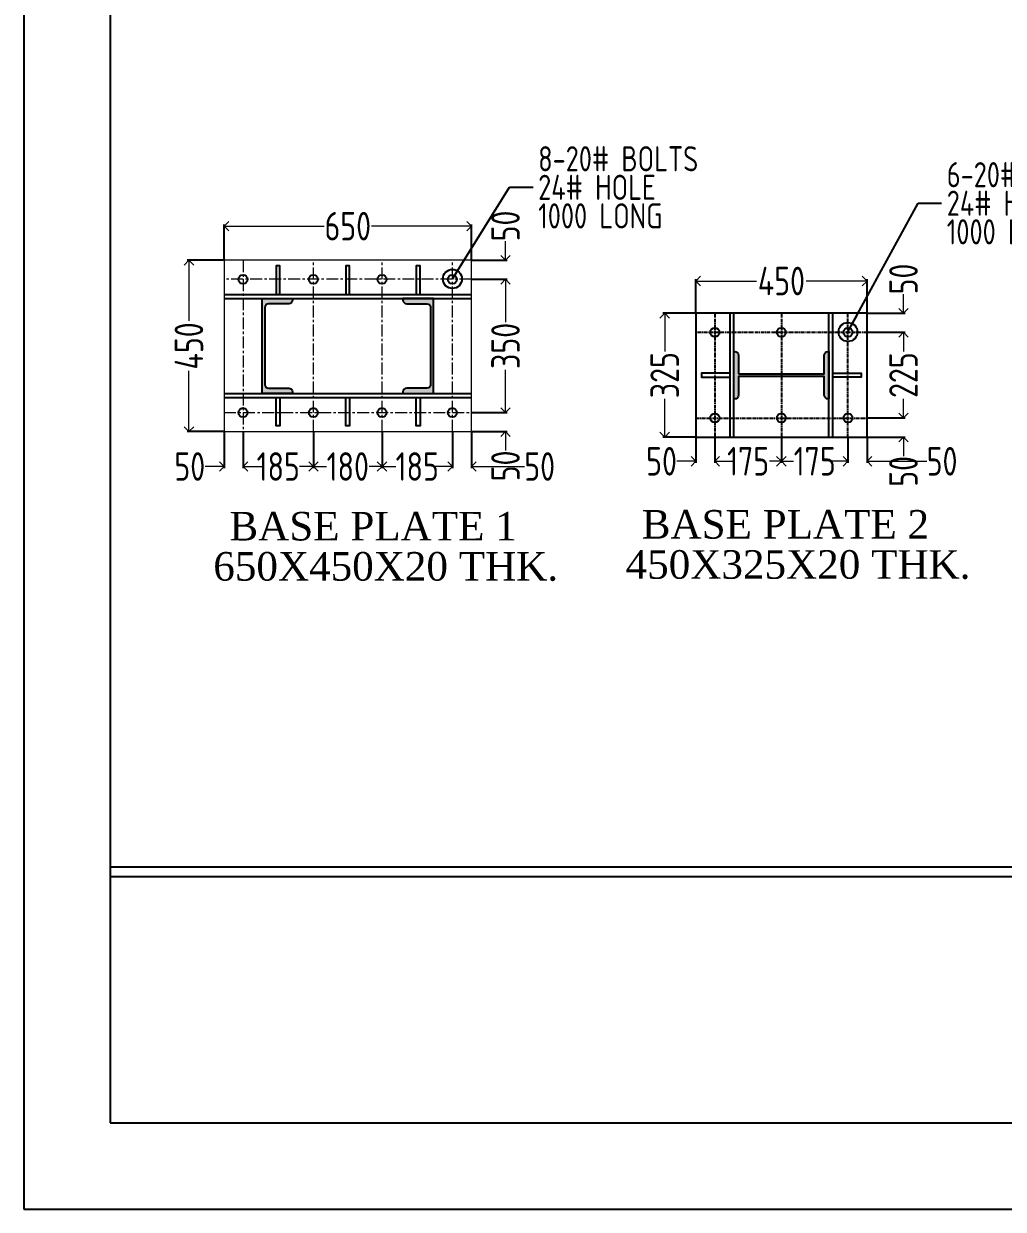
# Model space of a CAD drawing. Header units: millimetres. Extents: x 3470347 to 5996549, y -3470518 to 17149644.
# Drawn here: x 4630913 to 4641210, y 6601077 to 6613533 of the extents above; entities that cross this region are included whole.
import ezdxf

# ---------------------------------------------------------------- set-up
doc = ezdxf.new("R2010")
doc.units = ezdxf.units.MM
doc.header["$MEASUREMENT"] = 0
doc.header["$PDMODE"] = 35
doc.header["$PDSIZE"] = -5
doc.linetypes.add('CENTERX2', pattern=[4, 2.5, -0.5, 0.5, -0.5])
doc.layers.get('0').update_dxf_attribs({"linetype": 'CONTINUOUS', "lineweight": 25})
doc.layers.get('DEFPOINTS').update_dxf_attribs({"linetype": 'CONTINUOUS', "lineweight": 25})
for name, color, linetype, lineweight in [('GB', 2, 'CONTINUOUS', 20), ('rDIMension', 1, 'CONTINUOUS', 18), ('rRCC 1', 3, 'CONTINUOUS', 25), ('SHEET', 7, 'CONTINUOUS', 15)]:
    doc.layers.add(name, color=color, linetype=linetype, lineweight=lineweight)
doc.styles.add('DIM', font='geniso.shx', dxfattribs={"width": 0.85})
doc.styles.add('JAINIL', font='times.ttf')
doc.dimstyles.new('ST-100', dxfattribs={"dimscale": 100, "dimtxt": 7, "dimasz": 5, "dimexe": 0.18, "dimexo": 0.0625, "dimgap": 0.2, "dimtad": 0, "dimdec": 0, "dimzin": 0, "dimdsep": 46, "dimtxsty": 'DIM', "dimblk": 'OPEN90', "dimcen": 0.09, "dimclrd": 256, "dimclrt": 7, "dimadec": 0, "dimazin": 0, "dimtfac": 1, "dimtdec": 0, "dimtofl": 0, "dimtmove": 0, "dimatfit": 3, "dimldrblk": 'OPEN90', "dimfxl": 1, "dimtolj": 1, "dimtzin": 0, "dimlwd": -1, "dimarcsym": 0})
doc.dimstyles.new('ST-25', dxfattribs={"dimscale": 100, "dimtxt": 2.5, "dimasz": 2, "dimexe": 0.18, "dimexo": 0.0625, "dimgap": 0.2, "dimtad": 0, "dimdec": 0, "dimlfac": 0.25, "dimzin": 0, "dimdsep": 46, "dimtxsty": 'DIM', "dimblk": 'OPEN90', "dimcen": 0.09, "dimclrd": 256, "dimclrt": 7, "dimadec": 0, "dimazin": 0, "dimtfac": 1, "dimtdec": 0, "dimtofl": 0, "dimtmove": 0, "dimatfit": 3, "dimldrblk": 'OPEN90', "dimfxl": 1, "dimtolj": 1, "dimtzin": 0, "dimlwd": -1, "dimarcsym": 0})

# ---------------------------------------------------------------- blocks, each defined once
blk = doc.blocks.new('_Open90')
at = {"color": 0, "linetype": 'ByBlock', "lineweight": -2}
for p, q in [((0, 0), (-1, 0)), ((-0.5, 0.5), (0, 0)), ((0, 0), (-0.5, -0.5))]:
    blk.add_line(p, q, dxfattribs=at)
blk = doc.blocks.new('*D1065')
at = {"layer": 'DEFPOINTS', "color": 0}
for p in [(4635620, 6611406), (4633020, 6611048), (4635620, 6611048)]:
    blk.add_point(p, dxfattribs=at)
at = {"layer": 'rDIMension', "color": 0, "lineweight": -2}
for p, q in [((4633020, 6611054), (4633020, 6611424)), ((4635620, 6611054), (4635620, 6611424))]:
    blk.add_line(p, q, dxfattribs=at)
at = {"layer": 'rDIMension'}
for p, q in [((4633120, 6611406), (4634070, 6611406)), ((4635520, 6611406), (4634569, 6611406))]:
    blk.add_line(p, q, dxfattribs=at)
at = {"layer": 'rDIMension', "xscale": 100, "yscale": 100, "zscale": 100, "rotation": 180}
blk.add_blockref('_Open90', (4633020, 6611406), dxfattribs=at)
at = {"layer": 'rDIMension', "xscale": 100, "yscale": 100, "zscale": 100}
blk.add_blockref('_Open90', (4635620, 6611406), dxfattribs=at)
at = {"layer": 'rDIMension', "color": 7, "insert": (4634320, 6611406), "char_height": 300, "attachment_point": 5, "style": 'DIM'}
blk.add_mtext('\\A1;650', dxfattribs=at)
blk = doc.blocks.new('*D1066')
at = {"layer": 'DEFPOINTS', "color": 0}
for p in [(4633020, 6611048), (4632650, 6609248), (4633020, 6609248)]:
    blk.add_point(p, dxfattribs=at)
at = {"layer": 'rDIMension', "color": 0, "lineweight": -2}
for p, q in [((4633013, 6611048), (4632632, 6611048)), ((4633013, 6609248), (4632632, 6609248))]:
    blk.add_line(p, q, dxfattribs=at)
at = {"layer": 'rDIMension'}
for p, q in [((4632650, 6610948), (4632650, 6610410)), ((4632650, 6609348), (4632650, 6609885))]:
    blk.add_line(p, q, dxfattribs=at)
at = {"layer": 'rDIMension', "xscale": 100, "yscale": 100, "zscale": 100}
for p, rotation in [((4632650, 6611048), 90), ((4632650, 6609248), 270)]:
    blk.add_blockref('_Open90', p, dxfattribs=dict(at, rotation=rotation))
at = {"layer": 'rDIMension', "color": 7, "insert": (4632650, 6610148), "char_height": 300, "attachment_point": 5, "rotation": 90, "style": 'DIM'}
blk.add_mtext('\\A1;450', dxfattribs=at)
blk = doc.blocks.new('*D1067')
at = {"layer": 'DEFPOINTS', "color": 0}
for p in [(4633020, 6609248), (4633220, 6609248), (4633020, 6608881)]:
    blk.add_point(p, dxfattribs=at)
at = {"layer": 'rDIMension', "color": 0, "lineweight": -2}
for p, q in [((4633020, 6609242), (4633020, 6608863)), ((4633220, 6609242), (4633220, 6608863))]:
    blk.add_line(p, q, dxfattribs=at)
at = {"layer": 'rDIMension'}
for p, q in [((4632920, 6608881), (4632820, 6608881)), ((4633320, 6608881), (4633420, 6608881))]:
    blk.add_line(p, q, dxfattribs=at)
at = {"layer": 'rDIMension', "xscale": 100, "yscale": 100, "zscale": 100}
blk.add_blockref('_Open90', (4633020, 6608881), dxfattribs=at)
at = {"layer": 'rDIMension', "xscale": 100, "yscale": 100, "zscale": 100, "rotation": 180}
blk.add_blockref('_Open90', (4633220, 6608881), dxfattribs=at)
at = {"layer": 'rDIMension', "color": 7, "insert": (4632659, 6608881), "char_height": 300, "attachment_point": 5, "style": 'DIM'}
blk.add_mtext('\\A1;50', dxfattribs=at)
blk = doc.blocks.new('*D1068')
at = {"layer": 'DEFPOINTS', "color": 0}
for p in [(4633220, 6609248), (4633959, 6609248), (4633959, 6608881)]:
    blk.add_point(p, dxfattribs=at)
at = {"layer": 'rDIMension', "color": 0, "lineweight": -2}
for p, q in [((4633220, 6609242), (4633220, 6608863)), ((4633959, 6609242), (4633959, 6608863))]:
    blk.add_line(p, q, dxfattribs=at)
at = {"layer": 'rDIMension'}
for p, q in [((4633320, 6608881), (4633365, 6608881)), ((4633859, 6608881), (4633813, 6608881))]:
    blk.add_line(p, q, dxfattribs=at)
at = {"layer": 'rDIMension', "xscale": 100, "yscale": 100, "zscale": 100, "rotation": 180}
blk.add_blockref('_Open90', (4633220, 6608881), dxfattribs=at)
at = {"layer": 'rDIMension', "xscale": 100, "yscale": 100, "zscale": 100}
blk.add_blockref('_Open90', (4633959, 6608881), dxfattribs=at)
at = {"layer": 'rDIMension', "color": 7, "insert": (4633589, 6608881), "char_height": 300, "attachment_point": 5, "style": 'DIM'}
blk.add_mtext('\\A1;185', dxfattribs=at)
blk = doc.blocks.new('*D1069')
at = {"layer": 'DEFPOINTS', "color": 0}
for p in [(4633959, 6609248), (4634680, 6609248), (4634680, 6608881)]:
    blk.add_point(p, dxfattribs=at)
at = {"layer": 'rDIMension', "color": 0, "lineweight": -2}
for p, q in [((4633959, 6609242), (4633959, 6608863)), ((4634680, 6609242), (4634680, 6608863))]:
    blk.add_line(p, q, dxfattribs=at)
at = {"layer": 'rDIMension'}
for p, q in [((4634059, 6608881), (4634095, 6608881)), ((4634580, 6608881), (4634544, 6608881))]:
    blk.add_line(p, q, dxfattribs=at)
at = {"layer": 'rDIMension', "xscale": 100, "yscale": 100, "zscale": 100, "rotation": 180}
blk.add_blockref('_Open90', (4633959, 6608881), dxfattribs=at)
at = {"layer": 'rDIMension', "xscale": 100, "yscale": 100, "zscale": 100}
blk.add_blockref('_Open90', (4634680, 6608881), dxfattribs=at)
at = {"layer": 'rDIMension', "color": 7, "insert": (4634320, 6608881), "char_height": 300, "attachment_point": 5, "style": 'DIM'}
blk.add_mtext('\\A1;180', dxfattribs=at)
blk = doc.blocks.new('*D1070')
at = {"layer": 'DEFPOINTS', "color": 0}
for p in [(4634680, 6609248), (4635420, 6609248), (4635420, 6608881)]:
    blk.add_point(p, dxfattribs=at)
at = {"layer": 'rDIMension', "color": 0, "lineweight": -2}
for p, q in [((4634680, 6609242), (4634680, 6608863)), ((4635420, 6609242), (4635420, 6608863))]:
    blk.add_line(p, q, dxfattribs=at)
at = {"layer": 'rDIMension'}
for p, q in [((4634780, 6608881), (4634826, 6608881)), ((4635320, 6608881), (4635274, 6608881))]:
    blk.add_line(p, q, dxfattribs=at)
at = {"layer": 'rDIMension', "xscale": 100, "yscale": 100, "zscale": 100, "rotation": 180}
blk.add_blockref('_Open90', (4634680, 6608881), dxfattribs=at)
at = {"layer": 'rDIMension', "xscale": 100, "yscale": 100, "zscale": 100}
blk.add_blockref('_Open90', (4635420, 6608881), dxfattribs=at)
at = {"layer": 'rDIMension', "color": 7, "insert": (4635050, 6608881), "char_height": 300, "attachment_point": 5, "style": 'DIM'}
blk.add_mtext('\\A1;185', dxfattribs=at)
blk = doc.blocks.new('*D1071')
at = {"layer": 'DEFPOINTS', "color": 0}
for p in [(4635420, 6609248), (4635620, 6609248), (4635620, 6608881)]:
    blk.add_point(p, dxfattribs=at)
at = {"layer": 'rDIMension', "color": 0, "lineweight": -2}
for p, q in [((4635420, 6609242), (4635420, 6608863)), ((4635620, 6609242), (4635620, 6608863))]:
    blk.add_line(p, q, dxfattribs=at)
at = {"layer": 'rDIMension'}
for p, q in [((4635320, 6608881), (4635220, 6608881)), ((4635720, 6608881), (4636176, 6608881))]:
    blk.add_line(p, q, dxfattribs=at)
at = {"layer": 'rDIMension', "xscale": 100, "yscale": 100, "zscale": 100}
blk.add_blockref('_Open90', (4635420, 6608881), dxfattribs=at)
at = {"layer": 'rDIMension', "xscale": 100, "yscale": 100, "zscale": 100, "rotation": 180}
blk.add_blockref('_Open90', (4635620, 6608881), dxfattribs=at)
at = {"layer": 'rDIMension', "color": 7, "insert": (4636337, 6608881), "char_height": 300, "attachment_point": 5, "style": 'DIM'}
blk.add_mtext('\\A1;50', dxfattribs=at)
blk = doc.blocks.new('*D1072')
at = {"layer": 'DEFPOINTS', "color": 0}
for p in [(4635620, 6611048), (4635978, 6611048), (4635620, 6610848)]:
    blk.add_point(p, dxfattribs=at)
at = {"layer": 'rDIMension'}
for p, q in [((4635978, 6611148), (4635978, 6611248)), ((4635978, 6610748), (4635978, 6610648))]:
    blk.add_line(p, q, dxfattribs=at)
at = {"layer": 'rDIMension', "color": 0, "lineweight": -2}
for p, q in [((4635626, 6611048), (4635996, 6611048)), ((4635626, 6610848), (4635996, 6610848))]:
    blk.add_line(p, q, dxfattribs=at)
at = {"layer": 'rDIMension', "xscale": 100, "yscale": 100, "zscale": 100}
for p, rotation in [((4635978, 6611048), 270), ((4635978, 6610848), 90)]:
    blk.add_blockref('_Open90', p, dxfattribs=dict(at, rotation=rotation))
at = {"layer": 'rDIMension', "color": 7, "insert": (4635978, 6611408), "char_height": 300, "attachment_point": 5, "rotation": 90, "style": 'DIM'}
blk.add_mtext('\\A1;50', dxfattribs=at)
blk = doc.blocks.new('*D1073')
at = {"layer": 'DEFPOINTS', "color": 0}
for p in [(4635620, 6610848), (4635620, 6609448), (4635978, 6609448)]:
    blk.add_point(p, dxfattribs=at)
at = {"layer": 'rDIMension', "color": 0, "lineweight": -2}
for p, q in [((4635626, 6610848), (4635996, 6610848)), ((4635626, 6609448), (4635996, 6609448))]:
    blk.add_line(p, q, dxfattribs=at)
at = {"layer": 'rDIMension'}
for p, q in [((4635978, 6610748), (4635978, 6610397)), ((4635978, 6609548), (4635978, 6609898))]:
    blk.add_line(p, q, dxfattribs=at)
at = {"layer": 'rDIMension', "xscale": 100, "yscale": 100, "zscale": 100}
for p, rotation in [((4635978, 6610848), 90), ((4635978, 6609448), 270)]:
    blk.add_blockref('_Open90', p, dxfattribs=dict(at, rotation=rotation))
at = {"layer": 'rDIMension', "color": 7, "insert": (4635978, 6610148), "char_height": 300, "attachment_point": 5, "rotation": 90, "style": 'DIM'}
blk.add_mtext('\\A1;350', dxfattribs=at)
blk = doc.blocks.new('*D1074')
at = {"layer": 'DEFPOINTS', "color": 0}
for p in [(4635620, 6609448), (4635620, 6609248), (4635978, 6609248)]:
    blk.add_point(p, dxfattribs=at)
at = {"layer": 'rDIMension'}
for p, q in [((4635978, 6609548), (4635978, 6609648)), ((4635978, 6609148), (4635978, 6609048))]:
    blk.add_line(p, q, dxfattribs=at)
at = {"layer": 'rDIMension', "color": 0, "lineweight": -2}
for p, q in [((4635626, 6609448), (4635996, 6609448)), ((4635626, 6609248), (4635996, 6609248))]:
    blk.add_line(p, q, dxfattribs=at)
at = {"layer": 'rDIMension', "xscale": 100, "yscale": 100, "zscale": 100}
for p, rotation in [((4635978, 6609448), 270), ((4635978, 6609248), 90)]:
    blk.add_blockref('_Open90', p, dxfattribs=dict(at, rotation=rotation))
at = {"layer": 'rDIMension', "color": 7, "insert": (4635978, 6608887), "char_height": 300, "attachment_point": 5, "rotation": 90, "style": 'DIM'}
blk.add_mtext('\\A1;50', dxfattribs=at)
blk = doc.blocks.new('*D1075')
at = {"layer": 'DEFPOINTS', "color": 0}
for p in [(4639778, 6610830), (4637978, 6610491), (4639778, 6610491)]:
    blk.add_point(p, dxfattribs=at)
at = {"layer": 'rDIMension', "color": 0, "lineweight": -2}
for p, q in [((4637978, 6610497), (4637978, 6610848)), ((4639778, 6610497), (4639778, 6610848))]:
    blk.add_line(p, q, dxfattribs=at)
at = {"layer": 'rDIMension'}
for p, q in [((4638078, 6610830), (4638616, 6610830)), ((4639678, 6610830), (4639140, 6610830))]:
    blk.add_line(p, q, dxfattribs=at)
at = {"layer": 'rDIMension', "xscale": 100, "yscale": 100, "zscale": 100, "rotation": 180}
blk.add_blockref('_Open90', (4637978, 6610830), dxfattribs=at)
at = {"layer": 'rDIMension', "xscale": 100, "yscale": 100, "zscale": 100}
blk.add_blockref('_Open90', (4639778, 6610830), dxfattribs=at)
at = {"layer": 'rDIMension', "color": 7, "insert": (4638878, 6610830), "char_height": 300, "attachment_point": 5, "style": 'DIM'}
blk.add_mtext('\\A1;450', dxfattribs=at)
blk = doc.blocks.new('*D1076')
at = {"layer": 'DEFPOINTS', "color": 0}
for p in [(4637978, 6610491), (4637651, 6609191), (4637978, 6609191)]:
    blk.add_point(p, dxfattribs=at)
at = {"layer": 'rDIMension', "color": 0, "lineweight": -2}
for p, q in [((4637972, 6610491), (4637633, 6610491)), ((4637972, 6609191), (4637633, 6609191))]:
    blk.add_line(p, q, dxfattribs=at)
at = {"layer": 'rDIMension'}
for p, q in [((4637651, 6610391), (4637651, 6610090)), ((4637651, 6609291), (4637651, 6609591))]:
    blk.add_line(p, q, dxfattribs=at)
at = {"layer": 'rDIMension', "xscale": 100, "yscale": 100, "zscale": 100}
for p, rotation in [((4637651, 6610491), 90), ((4637651, 6609191), 270)]:
    blk.add_blockref('_Open90', p, dxfattribs=dict(at, rotation=rotation))
at = {"layer": 'rDIMension', "color": 7, "insert": (4637651, 6609841), "char_height": 300, "attachment_point": 5, "rotation": 90, "style": 'DIM'}
blk.add_mtext('\\A1;325', dxfattribs=at)
blk = doc.blocks.new('*D1077')
at = {"layer": 'DEFPOINTS', "color": 0}
for p in [(4639778, 6610491), (4640161, 6610491), (4639778, 6610291)]:
    blk.add_point(p, dxfattribs=at)
at = {"layer": 'rDIMension'}
for p, q in [((4640161, 6610591), (4640161, 6610691)), ((4640161, 6610191), (4640161, 6610091))]:
    blk.add_line(p, q, dxfattribs=at)
at = {"layer": 'rDIMension', "color": 0, "lineweight": -2}
for p, q in [((4639784, 6610491), (4640179, 6610491)), ((4639784, 6610291), (4640179, 6610291))]:
    blk.add_line(p, q, dxfattribs=at)
at = {"layer": 'rDIMension', "xscale": 100, "yscale": 100, "zscale": 100}
for p, rotation in [((4640161, 6610491), 270), ((4640161, 6610291), 90)]:
    blk.add_blockref('_Open90', p, dxfattribs=dict(at, rotation=rotation))
at = {"layer": 'rDIMension', "color": 7, "insert": (4640161, 6610851), "char_height": 300, "attachment_point": 5, "rotation": 90, "style": 'DIM'}
blk.add_mtext('\\A1;50', dxfattribs=at)
blk = doc.blocks.new('*D1078')
at = {"layer": 'DEFPOINTS', "color": 0}
for p in [(4639778, 6610291), (4639778, 6609391), (4640161, 6609391)]:
    blk.add_point(p, dxfattribs=at)
at = {"layer": 'rDIMension', "color": 0, "lineweight": -2}
for p, q in [((4639784, 6610291), (4640179, 6610291)), ((4639784, 6609391), (4640179, 6609391))]:
    blk.add_line(p, q, dxfattribs=at)
at = {"layer": 'rDIMension'}
for p, q in [((4640161, 6610191), (4640161, 6610090)), ((4640161, 6609491), (4640161, 6609591))]:
    blk.add_line(p, q, dxfattribs=at)
at = {"layer": 'rDIMension', "xscale": 100, "yscale": 100, "zscale": 100}
for p, rotation in [((4640161, 6610291), 90), ((4640161, 6609391), 270)]:
    blk.add_blockref('_Open90', p, dxfattribs=dict(at, rotation=rotation))
at = {"layer": 'rDIMension', "color": 7, "insert": (4640161, 6609841), "char_height": 300, "attachment_point": 5, "rotation": 90, "style": 'DIM'}
blk.add_mtext('\\A1;225', dxfattribs=at)
blk = doc.blocks.new('*D1079')
at = {"layer": 'DEFPOINTS', "color": 0}
for p in [(4639778, 6609391), (4639778, 6609191), (4640161, 6609191)]:
    blk.add_point(p, dxfattribs=at)
at = {"layer": 'rDIMension'}
for p, q in [((4640161, 6609491), (4640161, 6609591)), ((4640161, 6609091), (4640161, 6608991))]:
    blk.add_line(p, q, dxfattribs=at)
at = {"layer": 'rDIMension', "color": 0, "lineweight": -2}
for p, q in [((4639784, 6609391), (4640179, 6609391)), ((4639784, 6609191), (4640179, 6609191))]:
    blk.add_line(p, q, dxfattribs=at)
at = {"layer": 'rDIMension', "xscale": 100, "yscale": 100, "zscale": 100}
for p, rotation in [((4640161, 6609391), 270), ((4640161, 6609191), 90)]:
    blk.add_blockref('_Open90', p, dxfattribs=dict(at, rotation=rotation))
at = {"layer": 'rDIMension', "color": 7, "insert": (4640161, 6608830), "char_height": 300, "attachment_point": 5, "rotation": 90, "style": 'DIM'}
blk.add_mtext('\\A1;50', dxfattribs=at)
blk = doc.blocks.new('*D1080')
at = {"layer": 'DEFPOINTS', "color": 0}
for p in [(4639578, 6609191), (4639778, 6609191), (4639778, 6608936)]:
    blk.add_point(p, dxfattribs=at)
at = {"layer": 'rDIMension', "color": 0, "lineweight": -2}
for p, q in [((4639578, 6609184), (4639578, 6608918)), ((4639778, 6609184), (4639778, 6608918))]:
    blk.add_line(p, q, dxfattribs=at)
at = {"layer": 'rDIMension'}
for p, q in [((4639478, 6608936), (4639378, 6608936)), ((4639878, 6608936), (4640407, 6608936))]:
    blk.add_line(p, q, dxfattribs=at)
at = {"layer": 'rDIMension', "xscale": 100, "yscale": 100, "zscale": 100}
blk.add_blockref('_Open90', (4639578, 6608936), dxfattribs=at)
at = {"layer": 'rDIMension', "xscale": 100, "yscale": 100, "zscale": 100, "rotation": 180}
blk.add_blockref('_Open90', (4639778, 6608936), dxfattribs=at)
at = {"layer": 'rDIMension', "color": 7, "insert": (4640567, 6608936), "char_height": 300, "attachment_point": 5, "style": 'DIM'}
blk.add_mtext('\\A1;50', dxfattribs=at)
blk = doc.blocks.new('*D1081')
at = {"layer": 'DEFPOINTS', "color": 0}
for p in [(4638878, 6609191), (4639578, 6609191), (4639578, 6608936)]:
    blk.add_point(p, dxfattribs=at)
at = {"layer": 'rDIMension', "color": 0, "lineweight": -2}
for p, q in [((4638878, 6609184), (4638878, 6608918)), ((4639578, 6609184), (4639578, 6608918))]:
    blk.add_line(p, q, dxfattribs=at)
at = {"layer": 'rDIMension'}
for p, q in [((4638978, 6608936), (4639004, 6608936)), ((4639478, 6608936), (4639452, 6608936))]:
    blk.add_line(p, q, dxfattribs=at)
at = {"layer": 'rDIMension', "xscale": 100, "yscale": 100, "zscale": 100, "rotation": 180}
blk.add_blockref('_Open90', (4638878, 6608936), dxfattribs=at)
at = {"layer": 'rDIMension', "xscale": 100, "yscale": 100, "zscale": 100}
blk.add_blockref('_Open90', (4639578, 6608936), dxfattribs=at)
at = {"layer": 'rDIMension', "color": 7, "insert": (4639228, 6608936), "char_height": 300, "attachment_point": 5, "style": 'DIM'}
blk.add_mtext('\\A1;175', dxfattribs=at)
blk = doc.blocks.new('*D1082')
at = {"layer": 'DEFPOINTS', "color": 0}
for p in [(4638178, 6609191), (4638878, 6609191), (4638178, 6608936)]:
    blk.add_point(p, dxfattribs=at)
at = {"layer": 'rDIMension', "color": 0, "lineweight": -2}
for p, q in [((4638178, 6609184), (4638178, 6608918)), ((4638878, 6609184), (4638878, 6608918))]:
    blk.add_line(p, q, dxfattribs=at)
at = {"layer": 'rDIMension'}
for p, q in [((4638278, 6608936), (4638304, 6608936)), ((4638778, 6608936), (4638752, 6608936))]:
    blk.add_line(p, q, dxfattribs=at)
at = {"layer": 'rDIMension', "xscale": 100, "yscale": 100, "zscale": 100, "rotation": 180}
blk.add_blockref('_Open90', (4638178, 6608936), dxfattribs=at)
at = {"layer": 'rDIMension', "xscale": 100, "yscale": 100, "zscale": 100}
blk.add_blockref('_Open90', (4638878, 6608936), dxfattribs=at)
at = {"layer": 'rDIMension', "color": 7, "insert": (4638528, 6608936), "char_height": 300, "attachment_point": 5, "style": 'DIM'}
blk.add_mtext('\\A1;175', dxfattribs=at)
blk = doc.blocks.new('*D1083')
at = {"layer": 'DEFPOINTS', "color": 0}
for p in [(4637978, 6609191), (4638178, 6609191), (4637978, 6608936)]:
    blk.add_point(p, dxfattribs=at)
at = {"layer": 'rDIMension', "color": 0, "lineweight": -2}
for p, q in [((4637978, 6609184), (4637978, 6608918)), ((4638178, 6609184), (4638178, 6608918))]:
    blk.add_line(p, q, dxfattribs=at)
at = {"layer": 'rDIMension'}
for p, q in [((4637878, 6608936), (4637778, 6608936)), ((4638278, 6608936), (4638378, 6608936))]:
    blk.add_line(p, q, dxfattribs=at)
at = {"layer": 'rDIMension', "xscale": 100, "yscale": 100, "zscale": 100}
blk.add_blockref('_Open90', (4637978, 6608936), dxfattribs=at)
at = {"layer": 'rDIMension', "xscale": 100, "yscale": 100, "zscale": 100, "rotation": 180}
blk.add_blockref('_Open90', (4638178, 6608936), dxfattribs=at)
at = {"layer": 'rDIMension', "color": 7, "insert": (4637618, 6608936), "char_height": 300, "attachment_point": 5, "style": 'DIM'}
blk.add_mtext('\\A1;50', dxfattribs=at)

msp = doc.modelspace()

# ---------------------------------------------------------------- hatches: boundary and pattern name
at = {"transparency": 33554559}
h = msp.add_hatch(color=1, dxfattribs=at)
h.dxf.hatch_style = 1
h.paths.add_polyline_path([(4633419.51, 6610647.85), (4633419.51, 6609647.85), (4633739.51, 6609647.85), (4633739.51, 6609664.25, 0.41421356), (4633699.51, 6609704.25), (4633487.91, 6609704.25, -0.41421356), (4633447.91, 6609744.25), (4633447.91, 6610551.45, -0.41421356), (4633487.91, 6610591.45), (4633699.51, 6610591.45, 0.41421356), (4633739.51, 6610631.45), (4633739.51, 6610647.85)])
h = msp.add_hatch(color=1, dxfattribs=at)
h.dxf.hatch_style = 1
h.paths.add_polyline_path([(4635219.51, 6610647.85), (4635219.51, 6609647.85), (4634899.51, 6609647.85), (4634899.51, 6609664.25, -0.41421356), (4634939.51, 6609704.25), (4635151.11, 6609704.25, 0.41421356), (4635191.11, 6609744.25), (4635191.11, 6610551.45, 0.41421356), (4635151.11, 6610591.45), (4634939.51, 6610591.45, -0.41421356), (4634899.51, 6610631.45), (4634899.51, 6610647.85)])
h = msp.add_hatch(color=1, dxfattribs=at)
h.dxf.hatch_style = 1
edge = h.paths.add_edge_path()
edge.add_line((4638377.94, 6609590.61), (4638377.94, 6610090.61))
edge.add_line((4638377.94, 6610090.61), (4638387.14, 6610090.61))
edge.add_ellipse((4638387.14, 6610050.61), major_axis=(-40, 0), ratio=1, start_angle=540, end_angle=630, ccw=False)
edge.add_line((4638427.14, 6610050.61), (4638427.14, 6609854.41))
edge.add_line((4638427.14, 6609854.41), (4639328.74, 6609854.41))
edge.add_line((4639328.74, 6609854.41), (4639328.74, 6610050.61))
edge.add_ellipse((4639368.74, 6610050.61), major_axis=(-40, 0), ratio=1, start_angle=270, end_angle=360, ccw=False)
edge.add_line((4639368.74, 6610090.61), (4639377.94, 6610090.61))
edge.add_line((4639377.94, 6610090.61), (4639377.94, 6609590.61))
edge.add_line((4639377.94, 6609590.61), (4639368.74, 6609590.61))
edge.add_ellipse((4639368.74, 6609630.61), major_axis=(-40, 0), ratio=1, start_angle=360, end_angle=450, ccw=False)
edge.add_line((4639328.74, 6609630.61), (4639328.74, 6609826.81))
edge.add_line((4639328.74, 6609826.81), (4638427.14, 6609826.81))
edge.add_line((4638427.14, 6609826.81), (4638427.14, 6609630.61))
edge.add_ellipse((4638387.14, 6609630.61), major_axis=(-40, 0), ratio=1, start_angle=450, end_angle=540, ccw=False)
edge.add_line((4638387.14, 6609590.61), (4638377.94, 6609590.61))

# ---------------------------------------------------------------- linework, layer by layer
at = {"color": 8, "linetype": 'CENTERX2', "ltscale": 15}
for p, q in [((4638177.94, 6610490.61, 0), (4638177.94, 6609190.61, 0)), ((4638877.94, 6610490.61, 0), (4638877.94, 6609190.61, 0)), ((4639577.94, 6609190.61, 0), (4639577.94, 6610490.61, 0)), ((4639777.94, 6610290.61, 0), (4637977.94, 6610290.61, 0)), ((4637977.94, 6609390.61, 0), (4639777.94, 6609390.61, 0))]:
    msp.add_line(p, q, dxfattribs=at)
at = {"lineweight": 25}
for p, q in [((4631822.52, 6604673.64, 0), (4672613.03, 6604673.64, 0)), ((4631822.52, 6604573.06, 0), (4672613.03, 6604573.06, 0))]:
    msp.add_line(p, q, dxfattribs=at)
at = {"color": 192, "lineweight": 25, "elevation": 0}
msp.add_lwpolyline([(4630913.37, 6601077.16), (4678644.03, 6601077.16), (4678644.03, 6634826.15), (4630913.37, 6634826.15)], close=True, dxfattribs=at)
at = {"color": 4, "elevation": 0}
for points in [[(4633606.17, 6610687.85), (4633606.17, 6610987.85), (4633566.17, 6610987.85), (4633566.17, 6610687.85)], [(4634339.51, 6610687.85), (4634339.51, 6610987.85), (4634299.51, 6610987.85), (4634299.51, 6610687.85)], [(4635079.51, 6610687.85), (4635079.51, 6610987.85), (4635039.51, 6610987.85), (4635039.51, 6610687.85)], [(4638337.94, 6609860.61), (4638037.94, 6609860.61), (4638037.94, 6609820.61), (4638337.94, 6609820.61)], [(4639417.94, 6609860.61), (4639717.94, 6609860.61), (4639717.94, 6609820.61), (4639417.94, 6609820.61)], [(4633606.17, 6609607.85), (4633606.17, 6609307.85), (4633566.17, 6609307.85), (4633566.17, 6609607.85)], [(4634339.51, 6609607.85), (4634339.51, 6609307.85), (4634299.51, 6609307.85), (4634299.51, 6609607.85)], [(4635079.51, 6609607.85), (4635079.51, 6609307.85), (4635039.51, 6609307.85), (4635039.51, 6609607.85)]]:
    msp.add_lwpolyline(points, close=True, dxfattribs=at)
for points in [[(4633019.51, 6610687.85), (4635619.51, 6610687.85)], [(4633019.51, 6610647.85), (4635619.51, 6610647.85)], [(4638337.94, 6609190.61), (4638337.94, 6610490.61)], [(4638377.94, 6609190.61), (4638377.94, 6610490.61)], [(4639377.94, 6609190.61), (4639377.94, 6610490.61)], [(4639417.94, 6609190.61), (4639417.94, 6610490.61)], [(4633019.51, 6609647.85), (4635619.51, 6609647.85)], [(4633019.51, 6609607.85), (4635619.51, 6609607.85)]]:
    msp.add_lwpolyline(points, dxfattribs=at)
at = {"color": 1, "elevation": 0}
for points in [[(4633739.51, 6610647.85), (4633739.51, 6610631.45, -0.41421356), (4633699.51, 6610591.45), (4633487.91, 6610591.45, 0.41421356), (4633447.91, 6610551.45), (4633447.91, 6609744.25, 0.41421356), (4633487.91, 6609704.25), (4633699.51, 6609704.25, -0.41421356), (4633739.51, 6609664.25), (4633739.51, 6609647.85), (4633419.51, 6609647.85), (4633419.51, 6610647.85)], [(4634899.51, 6610647.85), (4634899.51, 6610631.45, 0.41421356), (4634939.51, 6610591.45), (4635151.11, 6610591.45, -0.41421356), (4635191.11, 6610551.45), (4635191.11, 6609744.25, -0.41421356), (4635151.11, 6609704.25), (4634939.51, 6609704.25, 0.41421356), (4634899.51, 6609664.25), (4634899.51, 6609647.85), (4635219.51, 6609647.85), (4635219.51, 6610647.85)], [(4638427.14, 6609854.41), (4639328.74, 6609854.41), (4639328.74, 6610050.61, -0.41421356), (4639368.74, 6610090.61), (4639377.94, 6610090.61), (4639377.94, 6609590.61), (4639368.74, 6609590.61, -0.41421356), (4639328.74, 6609630.61), (4639328.74, 6609826.81), (4638427.14, 6609826.81), (4638427.14, 6609630.61, -0.41421356), (4638387.14, 6609590.61), (4638377.94, 6609590.61), (4638377.94, 6610090.61), (4638387.14, 6610090.61, -0.41421356), (4638427.14, 6610050.61)]]:
    msp.add_lwpolyline(points, format="xyb", close=True, dxfattribs=at)
at = {"color": 5, "elevation": 0}
msp.add_lwpolyline([(4639777.94, 6609190.61), (4639777.94, 6610490.61), (4637977.94, 6610490.61), (4637977.94, 6609190.61)], close=True, dxfattribs=at)
at = {"color": 2}
for centre in [(4633219.51, 6610847.85, 0), (4633958.84, 6610847.85, 0), (4634680.17, 6610847.85, 0), (4635419.51, 6610847.85, 0), (4638177.94, 6610290.61, 0), (4638877.94, 6610290.61, 0), (4639577.94, 6610290.61, 0), (4633219.51, 6609447.85, 0), (4633958.84, 6609447.85, 0), (4634680.17, 6609447.85, 0), (4635419.51, 6609447.85, 0), (4638177.94, 6609390.61, 0), (4638877.94, 6609390.61, 0), (4639577.94, 6609390.61, 0)]:
    msp.add_circle(centre, 48, dxfattribs=at)
at = {"layer": 'GB', "color": 8, "linetype": 'CENTERX2', "ltscale": 50}
for p, q in [((4633219.51, 6611047.85, 0), (4633219.51, 6609247.85, 0)), ((4633958.84, 6609247.85, 0), (4633958.84, 6611047.85, 0)), ((4634680.17, 6609247.85, 0), (4634680.17, 6611047.85, 0)), ((4635419.51, 6609247.85, 0), (4635419.51, 6611047.85, 0)), ((4635619.51, 6610847.85, 0), (4633019.51, 6610847.85, 0)), ((4633019.51, 6609447.85, 0), (4635619.51, 6609447.85, 0))]:
    msp.add_line(p, q, dxfattribs=at)
at = {"layer": 'GB', "color": 5, "elevation": 0}
msp.add_lwpolyline([(4633019.51, 6611047.85), (4633019.51, 6609247.85), (4635619.51, 6609247.85), (4635619.51, 6611047.85)], close=True, dxfattribs=at)
at = {"layer": 'SHEET', "color": 220, "lineweight": 25, "elevation": 0}
msp.add_lwpolyline([(4631822.52, 6601984.62), (4677734.87, 6601984.62), (4677734.87, 6633918.7), (4631822.52, 6633918.7)], close=True, dxfattribs=at)

# ---------------------------------------------------------------- texts
at = {"layer": 'rRCC 1', "color": 7, "char_height": 264, "attachment_point": 4, "line_spacing_factor": 0.681818, "style": 'DIM'}
for s, insert in [('\\A1;8-20# BOLTS\\P24# HOLE\\P1000 LONG', (4636321.17, 6611814.38, 0)), ('\\A1;6-20# BOLTS\\P24# HOLE\\P1000 LONG', (4640616.08, 6611647.05, 0))]:
    msp.add_mtext(s, dxfattribs=dict(at, insert=insert))

# ---------------------------------------------------------------- dimensions: what is measured, and where the dimension line sits
at = {"layer": 'rDIMension'}
for base, p1, p2, picture, middle in [((4635977.97, 6611047.85, 0), (4635619.51, 6610847.85, 0), (4635619.51, 6611047.85, 0), '*D1072', (4635977.97, 6611408.2, 0)), ((4632649.51, 6609247.85, 0), (4633019.51, 6611047.85, 0), (4633019.51, 6609247.85, 0), '*D1066', (4632649.51, 6610147.85, 0)), ((4640161.05, 6610490.61, 0), (4639777.94, 6610290.61, 0), (4639777.94, 6610490.61, 0), '*D1077', (4640161.05, 6610850.96, 0)), ((4635977.97, 6609447.85, 0), (4635619.51, 6610847.85, 0), (4635619.51, 6609447.85, 0), '*D1073', (4635977.97, 6610147.85, 0)), ((4637651.21, 6609190.61, 0), (4637977.94, 6610490.61, 0), (4637977.94, 6609190.61, 0), '*D1076', (4637651.21, 6609840.61, 0)), ((4640161.05, 6609390.61, 0), (4639777.94, 6610290.61, 0), (4639777.94, 6609390.61, 0), '*D1078', (4640161.05, 6609840.61, 0)), ((4635977.97, 6609247.85, 0), (4635619.51, 6609447.85, 0), (4635619.51, 6609247.85, 0), '*D1074', (4635977.97, 6608887.49, 0)), ((4640161.05, 6609190.61, 0), (4639777.94, 6609390.61, 0), (4639777.94, 6609190.61, 0), '*D1079', (4640161.05, 6608830.26, 0))]:
    dim = msp.add_linear_dim(base=base, p1=p1, p2=p2, angle=90, dimstyle='ST-25', override={"dimtxt": 3, "dimasz": 1, "dimblk": 'Open90'}, dxfattribs=at)
    dim.commit()
    dim.dimension.update_dxf_attribs({"geometry": picture, "text_midpoint": middle})
for base, p1, p2, picture, middle in [((4635619.51, 6611405.64, 0), (4633019.51, 6611047.85, 0), (4635619.51, 6611047.85, 0), '*D1065', (4634319.51, 6611405.64, 0)), ((4639777.94, 6610830.49, 0), (4637977.94, 6610490.61, 0), (4639777.94, 6610490.61, 0), '*D1075', (4638877.94, 6610830.49, 0)), ((4633019.51, 6608880.68, 0), (4633219.51, 6609247.85, 0), (4633019.51, 6609247.85, 0), '*D1067', (4632659.15, 6608880.68, 0)), ((4633958.84, 6608880.68, 0), (4633219.51, 6609247.85, 0), (4633958.84, 6609247.85, 0), '*D1068', (4633589.17, 6608880.68, 0)), ((4634680.17, 6608880.68, 0), (4633958.84, 6609247.85, 0), (4634680.17, 6609247.85, 0), '*D1069', (4634319.51, 6608880.68, 0)), ((4635419.51, 6608880.68, 0), (4634680.17, 6609247.85, 0), (4635419.51, 6609247.85, 0), '*D1070', (4635049.84, 6608880.68, 0)), ((4637977.94, 6608936.43, 0), (4638177.94, 6609190.61, 0), (4637977.94, 6609190.61, 0), '*D1083', (4637617.59, 6608936.43, 0)), ((4638177.94, 6608936.43, 0), (4638877.94, 6609190.61, 0), (4638177.94, 6609190.61, 0), '*D1082', (4638527.94, 6608936.43, 0)), ((4639577.94, 6608936.43, 0), (4638877.94, 6609190.61, 0), (4639577.94, 6609190.61, 0), '*D1081', (4639227.94, 6608936.43, 0))]:
    dim = msp.add_linear_dim(base=base, p1=p1, p2=p2, dimstyle='ST-25', override={"dimtxt": 3, "dimasz": 1, "dimblk": 'Open90'}, dxfattribs=at)
    dim.commit()
    dim.dimension.update_dxf_attribs({"geometry": picture, "text_midpoint": middle})
for base, p1, p2, picture, middle in [((4635619.51, 6608880.68, 0), (4635419.51, 6609247.85, 0), (4635619.51, 6609247.85, 0), '*D1071', (4636336.76, 6608880.68, 0)), ((4639777.94, 6608936.43, 0), (4639577.94, 6609190.61, 0), (4639777.94, 6609190.61, 0), '*D1080', (4640567.11, 6608936.43, 0))]:
    dim = msp.add_linear_dim(base=base, p1=p1, p2=p2, dimstyle='ST-25', override={"dimtxt": 3, "dimasz": 1, "dimblk": 'Open90'}, dxfattribs=at)
    dim.commit()
    dim.dimension.update_dxf_attribs({"geometry": picture, "text_midpoint": middle, "dimtype": 160})

# ---------------------------------------------------------------- leaders
at = {"layer": 'rRCC 1'}
for points in [[(4635419.51, 6610851.57, 0), (4636020.37, 6611814.38, 0), (4636267.19, 6611814.38, 0)], [(4639577.94, 6610294.34, 0), (4640315.28, 6611647.05, 0), (4640562.09, 6611647.05, 0)]]:
    msp.add_leader(points, dimstyle='ST-100', override={"dimasz": 2, "dimldrblk": 'Origin'}, dxfattribs=at)

# ---------------------------------------------------------------- next in the draw order: texts
at = {"layer": 'rRCC 1', "color": 7, "char_height": 300, "attachment_point": 4, "line_spacing_factor": 0.709091, "style": 'JAINIL', "bg_fill": 2}
for s, insert in [('\\A1;BASE PLATE 1', (4633075.28, 6608251.97, 0)), ('\\A1;BASE PLATE 2', (4637409.52, 6608271.57, 0))]:
    msp.add_mtext(s, dxfattribs=dict(at, insert=insert))

# ---------------------------------------------------------------- next in the draw order: texts
for s, insert in [('\\A1;650X450X20 THK.', (4632906.12, 6607829.08, 0)), ('\\A1;450X325X20 THK.', (4637240.36, 6607848.68, 0))]:
    msp.add_mtext(s, dxfattribs=dict(at, insert=insert))

doc.saveas('drawing.dxf')
